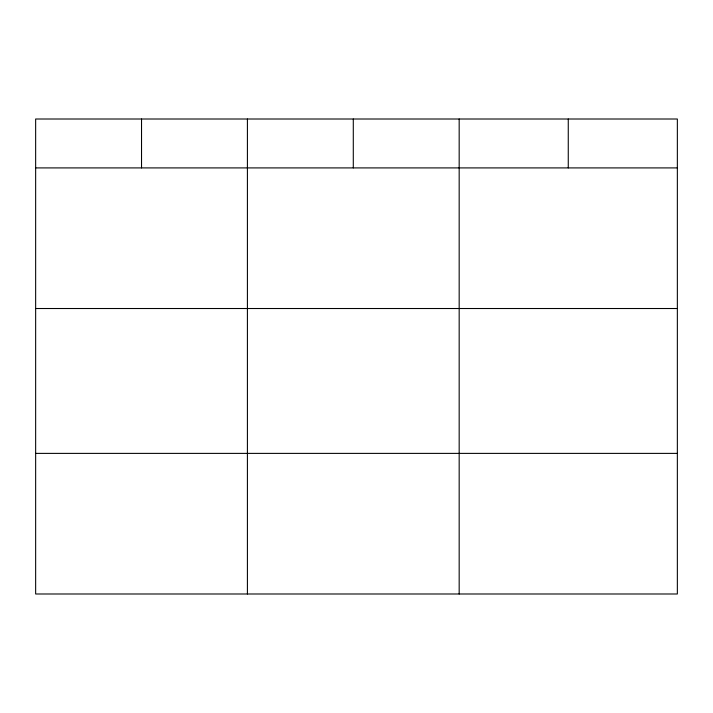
<?xml version="1.0" encoding="UTF-8"?>
<svg xmlns="http://www.w3.org/2000/svg" width="713" height="713" viewBox="0 0 713 713"><rect width="100%" height="100%" fill="white"/><g stroke="black" fill="none" stroke-linecap="round" stroke-linejoin="round"><path stroke-width="1.07" d="M677.35 308.515L677.35 119.009L35.65 119.009L35.65 593.991L677.35 593.991L677.35 308.515L35.65 308.515M35.65 167.911L677.35 167.911M35.65 453.388L677.35 453.388M568.261 119.009L568.261 167.911M459.172 119.009L459.172 593.991M353.291 119.009L353.291 167.911M247.411 119.009L247.411 593.991M141.531 119.009L141.531 167.911"/></g></svg>
